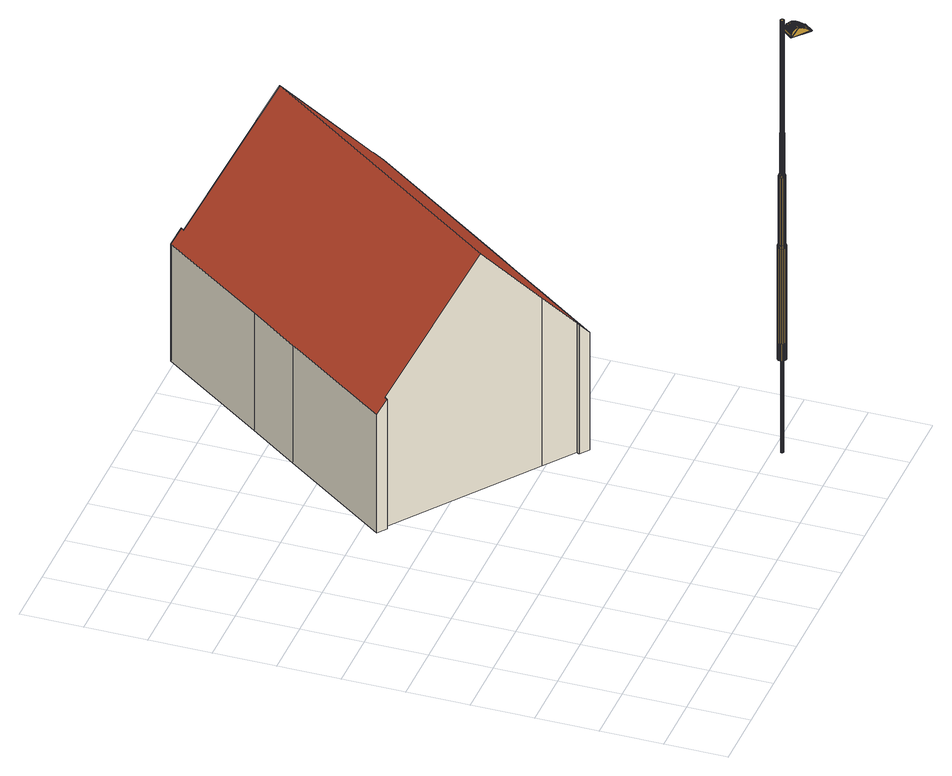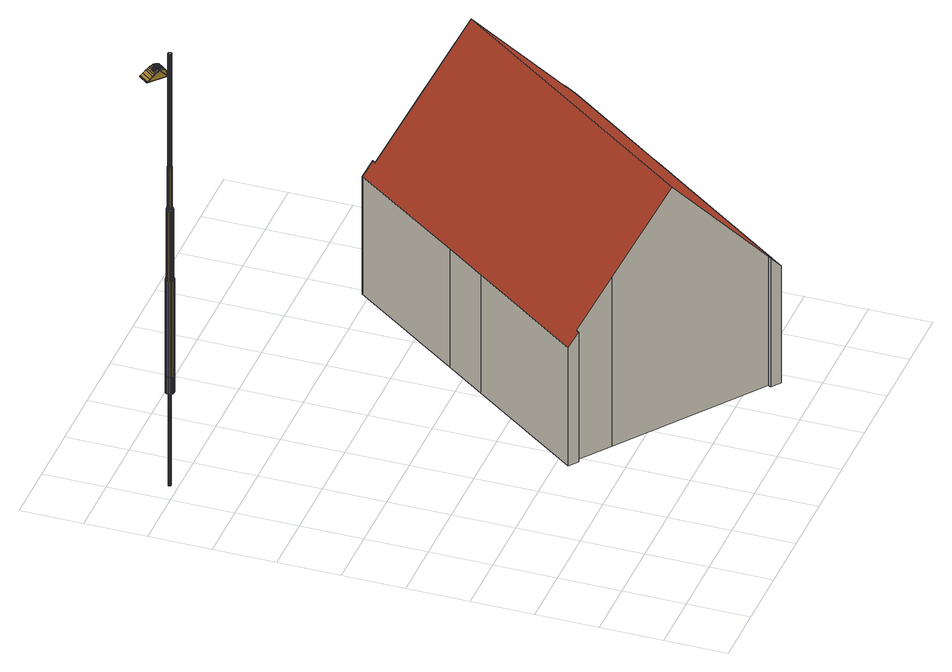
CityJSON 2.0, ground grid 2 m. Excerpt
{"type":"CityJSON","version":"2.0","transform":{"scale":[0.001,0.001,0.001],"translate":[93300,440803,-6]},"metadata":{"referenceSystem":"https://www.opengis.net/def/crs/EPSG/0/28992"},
"CityObjects":{
"building1":{"type":"Building","attributes":{"yearOfConstruction":1997,"statusOmschr":"Pand in gebruik","hoogste_bouwlaag":1,"aantalBouwlagen":2,"laagste_bouwlaag":0,"typeOmschr":"vrijstaand"},"address":[{"CountryName":"Nederland","LocalityName":"Rotterdam","ThoroughfareNumber":"193","ThoroughfareName":"Straatweg","PostalCode":"3054AD"}],"geometry":[{"type":"Solid","lod":"2","boundaries":[[[[0,1,2,3]],[[1,4,5,2]],[[4,6,7,5]],[[7,6,8,9,10]],[[11,9,8,12]],[[12,13,14,11]],[[13,15,16,14]],[[15,17,18,16]],[[18,17,19,20,21,22]],[[23,20,19,24]],[[25,23,24,26]],[[27,28,25,26,29]],[[30,27,29,31]],[[31,32,33,30]],[[34,33,32,35]],[[36,37,34,35,38,39]],[[40,39,38,41]],[[3,40,41,0]],[[14,16,18,22,21,20,23,25,28,10,9,11]],[[40,3,2,5,7,10,28,27,30,33,34,37,36,39]],[[0,41,38,35,32,31,29,26,24,19,17,15,13,12,8,6,4,1]]]],"semantics":{"surfaces":[{"type":"WallSurface"},{"type":"RoofSurface"},{"type":"GroundSurface"}],"values":[[0,0,0,0,0,0,0,0,0,0,0,0,0,0,0,0,0,0,1,1,2]]}}]},
"cityfurniture1":{"type":"CityFurniture","attributes":{"Lichtpunttype":"Straatverlichting","Brondatum":"12-06-2019","Buurt_nummer":"62","Masttype":"TRAMMAST LPH 10M","Lamptype":"CPO-TW 140W KL.728","Buurtnaam":"Hillegersberg Noord","Nummer":"21","Uithoudertype":"UITHOUDER OV CONVERSIEMODEL","Geplaatst_op":"02-12-2010","Wijknummer":"6","Nivo":"0","Datum_laatste_mutatie":"07-06-2019","Straatnaam":"Straatweg","Thema":"Lichtmasten","Beheerobject":"71935/OVL-021","Armatuurtype":"4767 ARM SGS 453 1X CPO-TW 140W K EB OC FG EVSA VLAK GLAS LS-6","Objecthoogte":"10","Klasse":"Verbindingsweg 2-zijdig","Wijknaam":"Hillegersberg-Schiebroek"},"geometry":[{"type":"MultiSurface","lod":"2","boundaries":[[[42,43,44,45]],[[46,42,45,47]],[[48,46,47,49]],[[50,48,49,51]],[[52,50,51,53]],[[54,52,53,55]],[[56,54,55,57]],[[58,56,57,59]],[[60,58,59,61]],[[62,60,61,63]],[[64,62,63,65]],[[66,64,65,67]],[[68,66,67,69]],[[70,68,69,71]],[[72,70,71,73]],[[74,72,73,75]],[[76,74,75,77]],[[78,76,77,79]],[[80,78,79,81]],[[82,80,81,83]],[[84,82,83,85]],[[86,84,85,87]],[[88,86,87,89]],[[43,88,89,44]],[[88,43,42,46,48,50,52,54,56,58,60,62,64,66,68,70,72,74,76,78,80,82,84,86]]]}]},
"cityfurniture2":{"type":"CityFurniture","attributes":{"Lichtpunttype":"Straatverlichting","Brondatum":"12-06-2019","Buurt_nummer":"62","Masttype":"TRAMMAST LPH 10M","Lamptype":"CPO-TW 140W KL.728","Buurtnaam":"Hillegersberg Noord","Nummer":"21","Uithoudertype":"UITHOUDER OV CONVERSIEMODEL","Geplaatst_op":"02-12-2010","Wijknummer":"6","Nivo":"0","Datum_laatste_mutatie":"07-06-2019","Straatnaam":"Straatweg","Thema":"Lichtmasten","Beheerobject":"71935/OVL-021","Armatuurtype":"4767 ARM SGS 453 1X CPO-TW 140W K EB OC FG EVSA VLAK GLAS LS-6","Objecthoogte":"10","Klasse":"Verbindingsweg 2-zijdig","Wijknaam":"Hillegersberg-Schiebroek"},"geometry":[{"type":"MultiSurface","lod":"2","boundaries":[[[90,91,92,93]],[[94,95,96,97]],[[98,99,100,101]],[[102,103,91,90]],[[104,105,106,107]],[[107,106,99,98]],[[93,92,95,94]],[[101,100,103,102]],[[108,98,101,109]],[[110,90,93,111]],[[112,113,114,115]],[[116,117,118,119]],[[120,121,122,123]],[[109,101,102,124]],[[125,126,113,112]],[[119,118,127,128]],[[124,102,90,110]],[[129,130,117,116]],[[131,94,97,132]],[[133,104,107,134]],[[135,136,121,120]],[[111,93,94,131]],[[134,107,98,108]],[[123,122,105,104]],[[137,138,136,135]],[[139,140,126,125]],[[128,127,140,139]],[[132,97,130,129]],[[113,141,142,114]],[[97,96,143,130]],[[144,145,146,147]],[[148,149,145,144]],[[118,150,151,127]],[[152,153,149,148]],[[154,155,153,152]],[[156,157,155,154]],[[140,158,159,126]],[[127,151,158,140]],[[126,159,141,113]],[[160,161,138,137]],[[147,146,161,160]],[[117,162,150,118]],[[114,142,157,156]],[[130,143,162,117]],[[163,164,165,166]],[[167,168,169,170]],[[171,172,173,174]],[[175,176,177,178]],[[179,180,181,182]],[[182,181,183,184]],[[170,169,185,186]],[[187,188,168,167]],[[189,190,191,192]],[[174,173,193,194]],[[184,183,164,163]],[[195,196,188,187]],[[197,198,196,195]],[[178,177,198,197]],[[194,193,176,175]],[[199,200,172,171]],[[192,191,200,199]],[[164,201,202,165]],[[180,203,204,181]],[[205,206,207,208]],[[168,209,210,169]],[[211,212,213,214]],[[215,216,203,180]],[[177,217,218,198]],[[214,213,219,220]],[[221,222,223,224]],[[181,204,225,183]],[[183,225,201,164]],[[188,226,209,168]],[[208,207,190,189]],[[224,223,212,211]],[[176,227,217,177]],[[169,210,228,185]],[[229,230,206,205]],[[220,219,230,229]],[[198,218,231,196]],[[186,185,216,215]],[[196,231,226,188]],[[165,202,222,221]],[[232,233,234,235]],[[236,237,238,239]],[[240,241,242,243]],[[244,245,233,232]],[[243,242,237,236]],[[246,247,248,249]],[[235,234,241,240]],[[250,251,252,253]],[[253,252,247,246]],[[239,238,254,255]],[[249,248,245,244]],[[256,232,235,257]],[[182,250,253,179]],[[255,254,258,259]],[[260,236,239,261]],[[259,258,262,263]],[[264,265,266,267]],[[267,266,268,269]],[[270,271,272,273]],[[273,272,274,275]],[[275,274,276,277]],[[277,276,278,279]],[[279,278,280,281]],[[282,240,243,283]],[[269,268,251,250]],[[257,235,240,282]],[[284,249,244,285]],[[286,287,288,289]],[[263,262,287,286]],[[289,288,290,291]],[[291,290,292,293]],[[293,292,271,270]],[[281,280,294,295]],[[296,246,249,284]],[[285,244,232,256]],[[283,243,236,260]],[[295,294,265,264]],[[179,253,246,296]],[[297,279,281,298]],[[299,273,275,300]],[[301,255,259,302]],[[303,286,289,304]],[[257,187,167,256]],[[305,270,273,299]],[[300,275,277,306]],[[184,269,250,182]],[[302,259,263,307]],[[307,263,286,303]],[[308,291,293,309]],[[304,289,291,308]],[[166,264,267,163]],[[306,277,279,297]],[[261,239,255,301]],[[298,281,295,310]],[[256,167,170,285]],[[163,267,269,184]],[[310,295,264,166]],[[309,293,270,305]],[[285,170,186,284]],[[304,192,199,303]],[[300,220,229,299]],[[298,224,211,297]],[[308,189,192,304]],[[261,175,178,260]],[[307,171,174,302]],[[309,208,189,308]],[[282,195,187,257]],[[283,197,195,282]],[[310,221,224,298]],[[260,178,197,283]],[[301,194,175,261]],[[284,186,215,296]],[[303,199,171,307]],[[306,214,220,300]],[[299,229,205,305]],[[302,174,194,301]],[[296,215,180,179]],[[297,211,214,306]],[[166,165,221,310]],[[268,266,265,294,280,278,276,274,272,271,292,290,288,287,262,258,254,238,237,242,241,234,233,245,248,247,252,251]],[[206,311,312,207]],[[213,313,314,219]],[[212,315,313,213]],[[202,316,317,222]],[[191,318,319,200]],[[203,320,321,204]],[[173,322,323,193]],[[185,228,324,216]],[[223,325,315,212]],[[230,326,311,206]],[[216,324,320,203]],[[207,312,327,190]],[[201,328,316,202]],[[193,323,227,176]],[[219,314,326,230]],[[222,317,325,223]],[[172,329,322,173]],[[200,319,329,172]],[[190,327,318,191]],[[314,119,128,326]],[[313,116,119,314]],[[326,128,139,311]],[[204,321,330,225]],[[318,115,331,319]],[[312,125,112,327]],[[315,129,116,313]],[[323,332,333,227]],[[225,330,328,201]],[[217,334,335,218]],[[319,331,336,329]],[[210,337,133,228]],[[227,333,334,217]],[[311,139,125,312]],[[209,338,337,210]],[[226,339,338,209]],[[322,340,332,323]],[[327,112,115,318]],[[329,336,340,322]],[[218,335,341,231]],[[231,341,339,226]],[[325,132,129,315]],[[228,133,134,324]],[[320,108,109,321]],[[115,114,156,331]],[[336,154,152,340]],[[321,109,124,330]],[[337,123,104,133]],[[332,148,144,333]],[[316,111,131,317]],[[341,137,135,339]],[[334,147,160,335]],[[330,124,110,328]],[[340,152,148,332]],[[317,131,132,325]],[[324,134,108,320]],[[338,120,123,337]],[[339,135,120,338]],[[335,160,137,341]],[[328,110,111,316]],[[333,144,147,334]],[[331,156,154,336]],[[342,343,344,345]],[[346,347,348,349]],[[350,351,352]],[[345,344,353,354]],[[355,356,357]],[[358,359,360,361]],[[350,362,363,364]],[[365,366,367,368]],[[349,348,369,370]],[[361,360,347,346]],[[357,371,355]],[[372,373,366,365]],[[370,369,374,375]],[[376,377,378,379]],[[368,367,357,356]],[[380,381,382,383]],[[383,382,384,385]],[[385,384,377,376]],[[352,364,350]],[[379,378,343,342]],[[375,374,373,372]],[[354,353,359,358]],[[386,387,388,389]],[[390,391,387,386]],[[392,393,394]],[[393,395,394]],[[393,396,395]],[[397,398,391,390]],[[399,400,388,387,391,398,401,402,403,404,405,406],[407,408,393,392,409,410]],[[393,408,411,396]],[[396,412,395]],[[396,400,399,412]],[[412,399,406,395]],[[389,388,400,396]],[[413,401,398,397]],[[414,378,377,415]],[[416,343,378,414]],[[417,353,344,418]],[[419,359,353,417]],[[418,344,343,416]],[[420,360,359,419]],[[421,422,423,424]],[[425,426,427,352]],[[428,429,426,425]],[[430,431,432,433]],[[434,435,436,437]],[[431,434,437,432]],[[438,430,433,439]],[[305,205,208,309]],[[440,441,442,443]],[[444,445,446,447]],[[445,440,443,446]],[[448,449,450,451]],[[452,453,454,455]],[[456,448,451,457]],[[458,459,460,461]],[[462,452,455,463]],[[464,438,439,465]],[[466,467,468,469]],[[453,466,469,454]],[[470,471,472,473]],[[459,462,463,460]],[[471,456,457,472]],[[474,475,476,477]],[[449,474,477,450]],[[478,470,473,479]],[[467,480,481,468]],[[475,464,465,476]],[[482,483,484,485]],[[486,482,485,487]],[[488,486,487,489]],[[490,491,492,493]],[[494,495,496,497]],[[495,498,499,496]],[[483,494,497,484]],[[500,501,502,503]],[[504,505,506,507]],[[508,509,510,511]],[[505,512,513,506]],[[514,515,516,517]],[[501,518,519,502]],[[520,521,522,523]],[[524,525,526,527]],[[498,508,511,499]],[[528,504,507,529]],[[525,500,503,526]],[[530,520,523,531]],[[509,524,527,510]],[[521,528,529,522]],[[515,532,533,516]],[[532,530,531,533]],[[534,535,536,537]],[[538,539,540,541]],[[542,543,544,545]],[[543,534,537,544]],[[546,490,493,547]],[[535,538,541,536]],[[539,546,547,540]],[[548,549,550,551]],[[552,553,554,555]],[[556,557,558,559]],[[549,560,561,550]],[[562,563,564,565]],[[553,566,567,554]],[[441,568,569,442]],[[557,542,545,558]],[[570,562,565,571]],[[572,548,551,573]],[[563,556,559,564]],[[568,574,575,569]],[[574,572,573,575]],[[576,552,555,577]],[[560,576,577,561]],[[578,366,373,579]],[[580,367,366,578]],[[581,357,367,580]],[[363,371,357,581]],[[582,583,584,585]],[[407,586,397]],[[587,588,589]],[[394,590,591]],[[592,593,409,392]],[[593,592,583,582]],[[410,409,586]],[[392,394,591]],[[583,592,392,393]],[[389,396,411,407]],[[407,410,586]],[[397,390,386]],[[591,586,409,392]],[[407,386,389]],[[586,413,397]],[[587,589,407,410,582,585,594]],[[407,397,386]],[[595,596,429,428]],[[597,598,599,600]],[[601,381,602,603]],[[600,599,596,595]],[[603,602,598,597]],[[604,382,381,601]],[[415,377,384,605]],[[605,384,382,604]],[[606,607,608,609]],[[610,611,612,613]],[[614,615,616,617]],[[618,619,620,621]],[[622,623,624,625]],[[626,622,625,627]],[[628,629,630,631]],[[632,626,627,633]],[[615,632,633,616]],[[611,634,635,612]],[[619,606,609,620]],[[607,610,613,608]],[[636,618,621,637]],[[623,636,637,624]],[[638,628,631,639]],[[640,641,642,643]],[[644,638,639,645]],[[646,647,648,649]],[[650,651,652,653]],[[654,655,656,657]],[[647,640,643,648]],[[658,659,660,661]],[[662,644,645,663]],[[664,665,666,667]],[[665,658,661,666]],[[651,662,663,652]],[[668,650,653,669]],[[512,664,667,513]],[[655,668,669,656]],[[641,654,657,642]],[[670,671,672,673]],[[674,675,676,677]],[[678,679,680,681]],[[675,682,683,676]],[[684,685,686,687]],[[685,688,689,686]],[[690,670,673,691]],[[679,684,687,680]],[[688,692,693,689]],[[692,690,691,693]],[[694,678,681,695]],[[696,697,698,699]],[[700,696,699,701]],[[702,694,695,703]],[[682,702,703,683]],[[586,402,401,413]],[[590,404,403,591]],[[704,427,705]],[[705,427,426,706]],[[707,596,599,708]],[[355,709,704,371]],[[591,403,402,586]],[[705,709,704]],[[395,406,405,394]],[[710,711,598]],[[394,405,404,590]],[[602,381,380]],[[712,429,596,707]],[[706,426,429,712]],[[598,602,710]],[[380,710,602]],[[708,599,598,711]],[[350,713,351]],[[714,581,580,715]],[[363,581,714]],[[714,362,363]],[[579,373,374,716]],[[716,374,369,717]],[[718,348,347,719]],[[719,347,360,420]],[[717,369,348,718]],[[720,458,461,721]],[[722,723,724,725]],[[726,727,728,729]],[[730,731,732,733]],[[723,734,735,724]],[[727,722,725,728]],[[734,720,721,735]],[[736,737,738,739]],[[740,741,742,743]],[[584,744,594,585]],[[745,730,733,746]],[[747,745,746,748]],[[749,740,743,750]],[[582,410,409,593]],[[741,751,752,742]],[[753,736,739,754]],[[755,756,757,758]],[[756,749,750,757]],[[737,755,758,738]],[[751,759,760,752]],[[744,588,594]],[[759,747,748,760]],[[584,583,393,408,411,761,588,744]],[[587,594,588]],[[761,589,588]],[[589,761,407]],[[411,407,761]],[[762,604,601,763]],[[764,418,416,765]],[[766,605,604,762]],[[767,417,418,764]],[[768,419,417,767]],[[769,595,428,770]],[[771,600,595,769]],[[772,719,420,713]],[[773,718,719,772]],[[774,578,579,775]],[[776,716,717,777]],[[715,580,578,774]],[[770,428,425,778]],[[779,414,415,780]],[[765,416,414,779]],[[777,717,718,773]],[[763,601,603,781]],[[778,425,352,351]],[[781,603,597,782]],[[782,597,600,771]],[[713,420,419,768]],[[780,415,605,766]],[[775,579,716,776]],[[709,705,361]],[[361,346,349,370,375,372,365,368,356,709]],[[783,784,785,786]],[[786,785,422,421]],[[787,788,784,783]],[[424,789,790,787,783,786,421]],[[791,792,793,794]],[[795,796,797,798]],[[790,799,788,787]],[[789,800,799,790]],[[800,423,422,785,784,788,799]],[[801,802,803,804]],[[796,805,806,797]],[[424,423,800,789]],[[807,808,809,810]],[[811,791,794,812]],[[697,795,798,698]],[[808,801,804,809]],[[802,813,814,803]],[[805,807,810,806]],[[813,811,812,814]],[[352,427,704,364]],[[711,380,383,385,376,379,342,345,354,358,361,705,706,712,707,708]],[[711,710,380]],[[350,362,714]],[[714,715,774,775,776,777,773,772,713,350]],[[709,356,355]],[[781,782,771,769,770,778,351,713,768,767,764,765,779,780,766,762,763]]]}]}
},
"vertices":[
[13150,14040,3972],[12860,14260,3972],[12860,14260,8589],[13150,14040,8183],[12780,14160,3972],[12780,14160,8595],[11777,14896,3972],[11777,14896,9981],[7300,18180,3972],[7300,18180,8557],[10053,16160,12364],[7370,18270,8560],[7370,18270,3972],[7070,18490,3972],[7070,18490,8146],[4517,15002,3972],[4517,15002,8157],[3333,13385,3972],[3333,13385,8162],[760,9870,3972],[760,9870,8173],[2108,11711,8167],[3124,13099,8163],[1060,9650,8587],[1060,9650,3972],[1130,9750,8584],[1130,9750,3972],[5607,6466,9959],[3866,7743,12366],[5607,6466,3972],[6610,5730,8573],[6610,5730,3972],[6540,5640,3972],[6540,5640,8576],[6840,5420,8162],[6840,5420,3972],[9163,8594,8170],[8278,7384,8167],[9519,9080,3972],[9519,9080,8171],[10471,10380,8174],[10471,10380,3972],
[13255,1755,3870],[13265,1763,3870],[13265,1763,537],[13255,1755,537],[13247,1745,3870],[13247,1745,537],[13242,1733,3870],[13242,1733,537],[13240,1720,3870],[13240,1720,537],[13242,1707,3870],[13242,1707,537],[13247,1695,3870],[13247,1695,537],[13255,1685,3870],[13255,1685,537],[13265,1677,3870],[13265,1677,537],[13277,1672,3870],[13277,1672,537],[13290,1670,3870],[13290,1670,537],[13303,1672,3870],[13303,1672,537],[13315,1677,3870],[13315,1677,537],[13325,1685,3870],[13325,1685,537],[13333,1695,3870],[13333,1695,537],[13338,1707,3870],[13338,1707,537],[13340,1720,3870],[13340,1720,537],[13338,1733,3870],[13338,1733,537],[13333,1745,3870],[13333,1745,537],[13325,1755,3870],[13325,1755,537],[13315,1763,3870],[13315,1763,537],[13303,1768,3870],[13303,1768,537],[13290,1770,3870],[13290,1770,537],[13277,1768,3870],[13277,1768,537],
[13427,1684,4465],[13427,1684,3865],[13433,1716,3865],[13433,1716,4465],[13431,1747,4465],[13431,1747,3865],[13423,1778,3865],[13423,1778,4465],[13369,1606,4465],[13369,1606,3865],[13394,1627,3865],[13394,1627,4465],[13414,1653,4465],[13414,1653,3865],[13311,1582,4465],[13311,1582,3865],[13342,1591,3865],[13342,1591,4465],[13369,1606,7865],[13394,1627,7865],[13427,1684,7865],[13433,1716,7865],[13236,1859,7865],[13236,1859,4465],[13208,1843,4465],[13208,1843,7865],[13387,1830,7865],[13387,1830,4465],[13360,1850,4465],[13360,1850,7865],[13248,1587,4465],[13248,1587,3865],[13279,1581,3865],[13279,1581,4465],[13414,1653,7865],[13266,1867,7865],[13266,1867,4465],[13329,1862,4465],[13329,1862,7865],[13408,1805,7865],[13408,1805,4465],[13431,1747,7865],[13423,1778,7865],[13311,1582,7865],[13342,1591,7865],[13217,1600,4465],[13217,1600,3865],[13190,1619,4465],[13190,1619,3865],[13298,1869,7865],[13298,1869,4465],[13236,1859,3865],[13208,1843,3865],[13408,1805,3865],[13146,1702,4465],[13146,1702,3865],[13155,1672,3865],[13155,1672,4465],[13145,1734,4465],[13145,1734,3865],[13360,1850,3865],[13329,1862,3865],[13150,1766,4465],[13150,1766,3865],[13164,1796,4465],[13164,1796,3865],[13183,1823,4465],[13183,1823,3865],[13298,1869,3865],[13266,1867,3865],[13170,1644,4465],[13170,1644,3865],[13387,1830,3865],[13364,1702,11865],[13364,1702,10465],[13368,1718,10465],[13368,1718,11865],[13271,1651,10465],[13260,1620,10365],[13283,1616,10365],[13287,1647,10465],[13226,1761,10465],[13197,1777,10365],[13187,1754,10365],[13219,1744,10465],[13217,1711,10465],[13184,1706,10365],[13191,1684,10365],[13221,1695,10465],[13334,1660,11865],[13334,1660,10465],[13347,1672,10465],[13347,1672,11865],[13357,1685,10465],[13357,1685,11865],[13307,1617,10365],[13303,1648,10465],[13254,1658,10465],[13237,1630,10365],[13264,1793,10465],[13251,1823,10365],[13230,1813,10365],[13249,1786,10465],[13183,1730,10365],[13216,1728,10465],[13240,1668,10465],[13217,1644,10365],[13229,1681,10465],[13201,1662,10365],[13236,1774,10465],[13211,1798,10365],[13394,1693,10365],[13398,1716,10365],[13352,1634,10365],[13369,1650,10365],[13296,1799,10465],[13298,1832,10365],[13274,1830,10365],[13280,1798,10465],[13260,1620,7965],[13283,1616,7965],[13354,1765,10465],[13380,1784,10365],[13364,1803,10365],[13343,1779,10465],[13320,1653,10465],[13331,1623,10365],[13191,1684,7965],[13201,1662,7965],[13344,1818,10365],[13329,1789,10465],[13367,1735,10465],[13397,1740,10365],[13391,1763,10365],[13362,1751,10465],[13384,1670,10365],[13237,1630,7965],[13184,1706,7965],[13307,1617,7965],[13313,1795,10465],[13321,1828,10365],[13217,1644,7965],[13276,1668,11915],[13276,1668,15915],[13263,1673,15915],[13263,1673,11915],[13239,1701,11915],[13239,1701,15915],[13235,1715,15915],[13235,1715,11915],[13253,1681,11915],[13253,1681,15915],[13244,1691,15915],[13244,1691,11915],[13288,1666,11915],[13288,1666,15915],[13313,1670,11915],[13313,1670,15915],[13300,1666,15915],[13300,1666,11915],[13334,1684,11915],[13334,1684,15915],[13324,1675,15915],[13324,1675,11915],[13235,1727,15915],[13235,1727,11915],[13271,1651,11865],[13254,1658,11865],[13237,1739,15915],[13237,1739,11915],[13221,1695,11865],[13217,1711,11865],[13242,1752,15915],[13242,1752,11915],[13349,1719,11915],[13349,1719,15915],[13347,1707,15915],[13347,1707,11915],[13342,1695,15915],[13342,1695,11915],[13295,1780,11915],[13295,1780,15915],[13308,1779,15915],[13308,1779,11915],[13320,1773,15915],[13320,1773,11915],[13331,1765,15915],[13331,1765,11915],[13340,1755,15915],[13340,1755,11915],[13345,1745,15915],[13345,1745,11915],[13240,1668,11865],[13229,1681,11865],[13303,1648,11865],[13287,1647,11865],[13250,1762,11915],[13250,1762,15915],[13259,1771,15915],[13259,1771,11915],[13270,1776,15915],[13270,1776,11915],[13283,1780,15915],[13283,1780,11915],[13349,1732,15915],[13349,1732,11915],[13320,1653,11865],[13354,1765,11865],[13362,1751,11865],[13313,1795,11865],[13329,1789,11865],[13216,1728,11865],[13219,1744,11865],[13236,1774,11865],[13249,1786,11865],[13296,1799,11865],[13343,1779,11865],[13226,1761,11865],[13264,1793,11865],[13280,1798,11865],[13367,1735,11865],[13298,1832,7965],[13274,1830,7965],[13364,1803,7965],[13344,1818,7965],[13380,1784,7965],[13398,1716,7965],[13397,1740,7965],[13230,1813,7965],[13211,1798,7965],[13352,1634,7965],[13369,1650,7965],[13187,1754,7965],[13183,1730,7965],[13331,1623,7965],[13391,1763,7965],[13321,1828,7965],[13251,1823,7965],[13394,1693,7965],[13197,1777,7965],[13384,1670,7965],[13183,1823,7865],[13145,1734,7865],[13146,1702,7865],[13155,1672,7865],[13170,1644,7865],[13164,1796,7865],[13279,1581,7865],[13248,1587,7865],[13217,1600,7865],[13150,1766,7865],[13190,1619,7865],[13686,1679,15577],[13679,1672,15582],[13700,1655,15590],[13706,1663,15584],[13808,1578,15580],[13807,1566,15586],[13838,1540,15571],[13838,1554,15566],[13335,1445,15326],[13336,1445,15337],[13336,1457,15329],[13722,1635,15595],[13728,1644,15589],[14106,1335,15326],[14094,1346,15347],[14108,1321,15341],[13753,1623,15590],[13749,1614,15596],[13777,1591,15594],[13779,1602,15588],[13844,1021,15326],[13871,1011,15326],[13335,1458,15326],[13961,1453,15478],[13967,1434,15479],[14044,1373,15407],[14033,1394,15411],[13871,1513,15552],[13869,1528,15548],[14121,1311,15326],[13931,1477,15503],[13937,1459,15505],[13904,1486,15530],[13900,1502,15527],[13656,1705,15556],[13647,1700,15560],[13661,1687,15572],[13669,1693,15567],[13629,1729,15517],[13618,1725,15519],[13626,1717,15534],[13637,1721,15531],[13636,1709,15548],[13645,1714,15544],[13868,995,15328],[13868,995,15321],[13882,1002,15321],[13882,1002,15328],[13854,999,15328],[13854,999,15321],[13637,1641,15321],[13768,1590,15321],[13606,1766,15328],[14128,1331,15328],[14131,1302,15328],[13331,1435,15328],[13331,1435,15321],[14136,1316,15321],[14131,1302,15321],[13324,1449,15321],[13329,1463,15321],[13578,1763,15321],[13591,1770,15321],[13606,1766,15321],[14128,1331,15321],[13850,1042,15321],[14085,1326,15321],[13459,1427,15321],[13533,1307,15321],[14086,1325,15321],[14136,1316,15328],[13324,1449,15328],[13417,1394,15572],[13403,1406,15560],[13435,1380,15582],[13479,1344,15595],[13456,1363,15590],[13505,1322,15596],[13533,1299,15594],[13529,1353,15432],[13721,1583,15432],[13727,1579,15448],[13535,1348,15448],[13336,1457,15332],[13586,1757,15332],[13586,1757,15329],[13342,1453,15413],[13590,1750,15413],[13693,1491,15595],[13723,1466,15587],[13729,1472,15587],[13698,1497,15595],[13755,1439,15572],[13787,1413,15554],[13792,1419,15554],[13760,1446,15572],[13665,1514,15597],[13671,1520,15597],[13532,1604,15535],[13542,1596,15549],[13547,1602,15549],[13537,1610,15535],[13515,1618,15504],[13523,1611,15520],[13528,1618,15520],[13520,1624,15504],[13563,1599,15561],[13578,1587,15573],[13583,1593,15573],[13568,1605,15561],[13676,1526,15597],[13703,1503,15595],[13709,1510,15595],[13681,1532,15597],[13552,1609,15549],[13557,1615,15549],[13606,1585,15583],[13627,1568,15591],[13632,1574,15591],[13611,1591,15583],[13649,1548,15596],[13654,1554,15596],[13639,1535,15596],[13644,1542,15596],[13734,1479,15587],[13765,1452,15572],[13770,1458,15572],[13739,1485,15587],[13534,1623,15520],[13542,1616,15535],[13548,1622,15535],[13539,1629,15520],[13596,1572,15583],[13617,1555,15591],[13622,1561,15591],[13601,1579,15583],[13525,1630,15504],[13531,1636,15504],[13797,1425,15554],[13802,1431,15554],[13512,1579,15535],[13521,1571,15549],[13526,1578,15549],[13517,1585,15535],[13503,1587,15520],[13508,1593,15520],[13495,1593,15504],[13500,1599,15504],[13734,1415,15572],[13767,1388,15554],[13772,1394,15554],[13739,1421,15572],[13532,1563,15561],[13547,1551,15573],[13553,1556,15573],[13537,1569,15561],[13565,1535,15583],[13570,1541,15583],[13692,1430,15587],[13724,1402,15572],[13729,1409,15572],[13698,1435,15587],[13565,1494,15591],[13588,1474,15596],[13594,1480,15596],[13570,1500,15591],[13586,1518,15591],[13609,1498,15596],[13614,1505,15596],[13591,1524,15591],[13614,1453,15597],[13619,1459,15597],[13474,1569,15504],[13482,1562,15520],[13488,1568,15520],[13479,1575,15504],[13756,1376,15554],[13761,1383,15554],[13512,1538,15561],[13526,1526,15573],[13532,1532,15573],[13517,1544,15561],[13634,1477,15597],[13663,1454,15595],[13668,1460,15595],[13639,1484,15597],[13544,1511,15583],[13549,1517,15583],[13501,1547,15549],[13506,1553,15549],[13491,1555,15535],[13496,1561,15535],[13596,1531,15591],[13619,1511,15596],[13624,1517,15596],[13601,1537,15591],[13644,1490,15597],[13673,1466,15595],[13678,1472,15595],[13649,1496,15597],[13558,1562,15573],[13575,1548,15583],[13581,1554,15583],[13563,1568,15573],[13703,1442,15587],[13708,1448,15587],[13607,1543,15591],[13629,1523,15596],[13634,1529,15596],[13612,1549,15591],[13713,1454,15587],[13744,1427,15572],[13749,1433,15572],[13718,1460,15587],[13531,1584,15549],[13542,1575,15561],[13548,1581,15561],[13537,1590,15549],[13655,1502,15597],[13660,1508,15597],[13513,1599,15520],[13522,1591,15535],[13527,1598,15535],[13518,1605,15520],[13777,1400,15554],[13782,1407,15554],[13553,1587,15561],[13558,1593,15561],[13505,1605,15504],[13510,1612,15504],[13586,1560,15583],[13591,1566,15583],[13568,1575,15573],[13573,1581,15573],[13683,1479,15595],[13688,1485,15595],[13721,1139,15479],[13691,1165,15505],[13797,1075,15407],[13859,1021,15341],[13538,1302,15484],[13774,1585,15484],[13946,1441,15465],[13711,1158,15465],[13329,1463,15328],[13790,1093,15391],[14031,1370,15385],[13817,1070,15361],[13591,1770,15328],[13578,1763,15328],[13642,1637,15484],[13464,1423,15484],[13750,1126,15430],[13346,1451,15440],[13593,1747,15440],[13357,1442,15485],[13604,1738,15485],[13598,1743,15464],[13351,1447,15464],[13373,1430,15519],[13610,1732,15503],[13365,1437,15503],[13382,1423,15534],[13391,1416,15548],[13594,1428,15597],[13621,1405,15595],[13627,1411,15595],[13599,1434,15597],[13652,1380,15587],[13683,1354,15572],[13688,1360,15572],[13657,1387,15587],[13454,1544,15504],[13462,1537,15520],[13467,1543,15520],[13459,1550,15504],[13545,1469,15591],[13567,1450,15596],[13573,1455,15596],[13550,1476,15591],[13491,1513,15561],[13506,1501,15573],[13511,1507,15573],[13497,1519,15561],[13480,1523,15549],[13485,1529,15549],[13693,1366,15572],[13725,1339,15554],[13730,1345,15554],[13698,1372,15572],[13471,1530,15535],[13476,1536,15535],[13715,1327,15554],[13720,1333,15554],[13524,1486,15583],[13529,1493,15583],[13662,1393,15587],[13667,1399,15587],[13481,1543,15535],[13490,1535,15549],[13495,1541,15549],[13486,1549,15535],[13632,1417,15595],[13637,1424,15595],[13464,1557,15504],[13472,1550,15520],[13477,1556,15520],[13469,1563,15504],[13555,1482,15591],[13578,1461,15596],[13583,1467,15596],[13560,1488,15591],[13502,1525,15561],[13516,1513,15573],[13521,1520,15573],[13507,1532,15561],[13703,1378,15572],[13735,1352,15554],[13740,1358,15554],[13709,1384,15572],[13604,1440,15597],[13609,1446,15597],[13642,1430,15595],[13672,1405,15587],[13677,1411,15587],[13647,1436,15595],[13534,1499,15583],[13539,1505,15583],[13672,1341,15572],[13705,1315,15554],[13710,1321,15554],[13678,1347,15572],[13443,1532,15504],[13452,1525,15520],[13457,1531,15520],[13449,1538,15504],[13496,1489,15573],[13514,1474,15583],[13519,1480,15583],[13501,1495,15573],[13460,1518,15535],[13466,1524,15535],[13535,1457,15591],[13557,1437,15596],[13562,1443,15596],[13540,1463,15591],[13583,1416,15597],[13589,1422,15597],[13641,1368,15587],[13647,1374,15587],[13611,1393,15595],[13616,1399,15595],[13481,1501,15561],[13486,1507,15561],[13442,1513,15520],[13450,1506,15535],[13455,1512,15535],[13447,1519,15520],[13433,1519,15504],[13438,1526,15504],[13470,1510,15549],[13475,1516,15549],[13585,1757,15326],[13597,1759,15337],[13597,1759,15339],[13605,1750,15442],[13609,1746,15464],[13597,1759,15326],[13620,1736,15500],[13614,1741,15484],[13602,1753,15416],[13523,1295,15588],[13832,1031,15347],[13773,1082,15411],[13659,1193,15530],[13627,1219,15552],[13594,1248,15571],[13563,1274,15586],[13588,1599,15573],[13593,1606,15573],[13553,1629,15535],[13562,1621,15549],[13567,1627,15549],[13558,1635,15535],[13536,1643,15504],[13544,1636,15520],[13549,1642,15520],[13541,1649,15504],[13714,1390,15572],[13746,1364,15554],[13751,1370,15554],[13719,1396,15572],[13573,1611,15561],[13579,1618,15561],[13493,1574,15520],[13502,1567,15535],[13507,1573,15535],[13498,1581,15520],[13555,1523,15583],[13575,1506,15591],[13580,1513,15591],[13560,1529,15583],[13986,1409,15430],[13682,1417,15587],[13687,1424,15587],[13652,1442,15595],[13657,1448,15595],[13537,1538,15573],[13542,1544,15573],[13599,1486,15596],[13604,1492,15596],[13484,1581,15504],[13490,1587,15504],[13511,1559,15549],[13522,1550,15561],[13527,1556,15561],[13516,1565,15549],[13624,1465,15597],[13629,1471,15597],[14056,1350,15357],[13379,1413,15531],[13371,1420,15517],[13449,1355,15584],[13430,1371,15577],[13388,1405,15544],[13472,1336,15589],[13497,1316,15590],[13345,1439,15442],[13342,1441,15416],[13350,1435,15464],[13551,1270,15580],[13581,1246,15566],[13702,1142,15478],[13673,1167,15503],[13643,1193,15527],[13612,1219,15548],[13336,1445,15339],[13413,1385,15567],[13398,1397,15556],[13363,1426,15501],[13355,1431,15484],[13506,1373,15439],[13698,1604,15439],[13709,1595,15428],[13517,1364,15428],[13506,1373,15457],[13698,1604,15457],[13529,1353,15464],[13517,1364,15467],[13662,1329,15572],[13695,1302,15554],[13700,1308,15554],[13667,1335,15572],[13460,1498,15549],[13471,1488,15561],[13476,1495,15561],[13465,1504,15549],[13709,1595,15467],[13721,1583,15464],[13547,1425,15596],[13573,1403,15597],[13578,1409,15597],[13552,1431,15596],[13486,1476,15573],[13491,1483,15573],[13504,1462,15583],[13525,1445,15591],[13530,1451,15591],[13509,1468,15583],[13631,1356,15587],[13636,1362,15587],[13601,1380,15595],[13606,1387,15595]
]}
